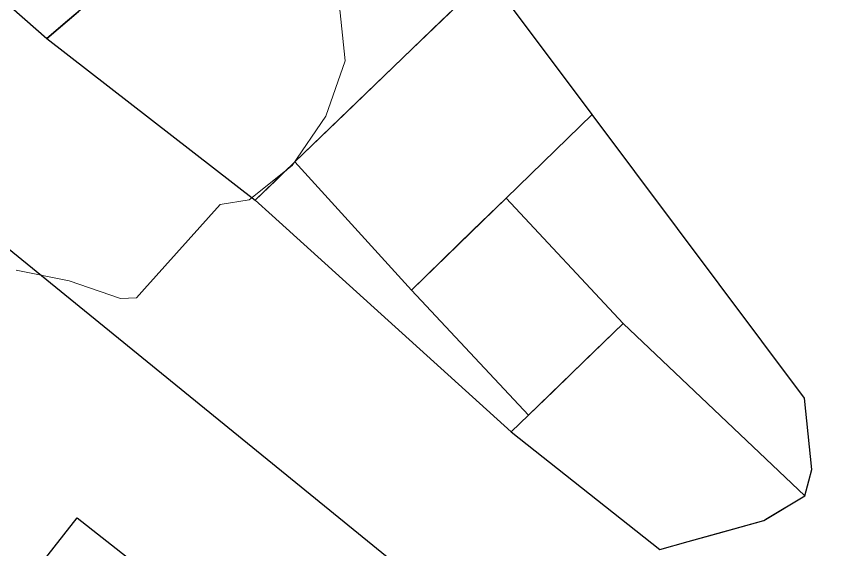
# Model space of a CAD drawing. Header units: millimetres. Extents: x 72 to 2826, y -203 to 794.
# Drawn here: x 1874.43 to 1908.17, y 129.79 to 152.04 of the extents above; entities that cross this region are included whole.
import ezdxf

# ---------------------------------------------------------------- set-up
doc = ezdxf.new("R2010")
doc.units = ezdxf.units.MM
doc.layers.add('01_Fina', color=250, linetype='Continuous', lineweight=15)
doc.layers.add('Traza Urbana', color=7, linetype='Continuous')

msp = doc.modelspace()

# ---------------------------------------------------------------- linework, layer by layer
at = {"layer": '01_Fina', "color": 252, "linetype": 'Continuous', "lineweight": 9, "true_color": 0x939598}
msp.add_lwpolyline([(1874.426, 141.45), (1876.646, 141), (1878.786, 140.26), (1879.456, 140.3), (1879.786, 140.67), (1882.936, 144.19), (1884.146, 144.38), (1885.946, 145.81), (1887.346, 147.87), (1888.156, 150.18), (1887.906, 152.58), (1887.046, 154.51), (1885.656, 156.63), (1884.826, 158.49), (1884.096, 160.54), (1883.396, 162.89), (1882.806, 164.87), (1881.906, 167.01)], dxfattribs=at)
at = {"layer": 'Traza Urbana'}
for points in [[(1911.279, 112.114), (1923.377, 102.28), (1913.403, 84.947), (1900.62, 62.731), (1894.71, 52.46), (1888.83, 42.241), (1878.717, 24.665), (1874.12, 15.62), (1864.287, 23.9), (1848.123, 37.786), (1839.998, 44.081), (1829.838, 52.47), (1819.936, 60.752), (1809.47, 69.506), (1798.255, 78.185), (1847.293, 161.459), (1850.885, 161.241)], [(1881.718, 117.184), (1872.016, 124.809), (1876.978, 131.122), (1886.68, 123.497)]]:
    msp.add_lwpolyline(points, close=True, dxfattribs=at)
at = {"layer": 'Traza Urbana', "color": 7, "linetype": 'Continuous', "invisible_edges": 5}
for points in [[(1881.797, 156.31), (1890.927, 150.649), (1894.127, 153.73), (1885.225, 159.249)], [(1881.797, 156.31), (1890.927, 150.649), (1894.127, 153.73), (1885.225, 159.249)], [(1875.717, 151.11), (1875.717, 151.11), (1877.03, 152.233), (1868.197, 157.71)], [(1875.717, 151.11), (1875.717, 151.11), (1877.03, 152.233), (1868.197, 157.71)], [(1876.571, 151.841), (1886.057, 145.96), (1890.927, 150.649), (1881.797, 156.31)], [(1876.571, 151.841), (1886.057, 145.96), (1890.927, 150.649), (1881.797, 156.31)], [(1892.165, 151.841), (1898.457, 147.94), (1894.127, 153.73)], [(1892.165, 151.841), (1898.457, 147.94), (1894.127, 153.73)], [(1892.165, 151.841), (1898.457, 147.94), (1894.127, 153.73)], [(1892.165, 151.841), (1898.457, 147.94), (1894.127, 153.73)], [(1875.717, 151.11), (1885.264, 145.191), (1886.057, 145.96), (1876.571, 151.841)], [(1875.717, 151.11), (1885.264, 145.191), (1886.057, 145.96), (1876.571, 151.841)], [(1888.161, 147.986), (1907.317, 136.11), (1898.457, 147.94), (1892.165, 151.841)], [(1888.161, 147.986), (1907.317, 136.11), (1898.457, 147.94), (1892.165, 151.841)], [(1888.554, 148.364), (1894.867, 144.45), (1898.457, 147.94), (1892.165, 151.841)], [(1888.554, 148.364), (1894.867, 144.45), (1898.457, 147.94), (1892.165, 151.841)], [(1884.407, 144.36), (1884.407, 144.36), (1885.264, 145.191), (1875.717, 151.11)], [(1884.407, 144.36), (1884.407, 144.36), (1885.264, 145.191), (1875.717, 151.11)], [(1886.057, 145.96), (1892.384, 142.037), (1894.867, 144.45), (1888.554, 148.364)], [(1886.057, 145.96), (1892.384, 142.037), (1894.867, 144.45), (1888.554, 148.364)], [(1886.396, 146.287), (1907.617, 133.13), (1907.317, 136.11), (1888.161, 147.986)], [(1886.396, 146.287), (1907.617, 133.13), (1907.317, 136.11), (1888.161, 147.986)], [(1886.057, 145.96), (1907.498, 132.666), (1907.617, 133.13), (1886.396, 146.287)], [(1886.057, 145.96), (1907.498, 132.666), (1907.617, 133.13), (1886.396, 146.287)], [(1885.6, 145.517), (1907.337, 132.04), (1907.498, 132.666), (1886.057, 145.96)], [(1885.6, 145.517), (1907.337, 132.04), (1907.498, 132.666), (1886.057, 145.96)], [(1890.927, 140.62), (1890.927, 140.62), (1892.384, 142.037), (1886.057, 145.96)], [(1890.927, 140.62), (1890.927, 140.62), (1892.384, 142.037), (1886.057, 145.96)], [(1884.407, 144.36), (1905.781, 131.108), (1907.337, 132.04), (1885.6, 145.517)], [(1884.407, 144.36), (1905.781, 131.108), (1907.337, 132.04), (1885.6, 145.517)], [(1893.488, 143.11), (1899.747, 139.23), (1894.867, 144.45)], [(1893.488, 143.11), (1899.747, 139.23), (1894.867, 144.45)], [(1885.109, 143.725), (1905.617, 131.01), (1905.781, 131.108), (1884.407, 144.36)], [(1885.109, 143.725), (1905.617, 131.01), (1905.781, 131.108), (1884.407, 144.36)], [(1895.087, 134.7), (1902.461, 130.128), (1905.617, 131.01), (1885.109, 143.725)], [(1895.087, 134.7), (1902.461, 130.128), (1905.617, 131.01), (1885.109, 143.725)], [(1890.927, 140.62), (1897.185, 136.74), (1899.747, 139.23), (1893.488, 143.11)], [(1890.927, 140.62), (1897.185, 136.74), (1899.747, 139.23), (1893.488, 143.11)], [(1895.807, 135.4), (1895.807, 135.4), (1897.185, 136.74), (1890.927, 140.62)], [(1895.807, 135.4), (1895.807, 135.4), (1897.185, 136.74), (1890.927, 140.62)], [(1898.186, 137.713), (1907.337, 132.04), (1899.747, 139.23)], [(1898.186, 137.713), (1907.337, 132.04), (1899.747, 139.23)], [(1896.87, 136.433), (1905.617, 131.01), (1907.337, 132.04), (1898.186, 137.713)], [(1896.87, 136.433), (1905.617, 131.01), (1907.337, 132.04), (1898.186, 137.713)], [(1895.807, 135.4), (1903.735, 130.484), (1905.617, 131.01), (1896.87, 136.433)], [(1895.807, 135.4), (1903.735, 130.484), (1905.617, 131.01), (1896.87, 136.433)], [(1895.087, 134.7), (1902.461, 130.128), (1903.735, 130.484), (1895.807, 135.4)], [(1895.087, 134.7), (1902.461, 130.128), (1903.735, 130.484), (1895.807, 135.4)], [(1901.287, 129.8), (1901.287, 129.8), (1902.461, 130.128), (1895.087, 134.7)], [(1901.287, 129.8), (1901.287, 129.8), (1902.461, 130.128), (1895.087, 134.7)], [(1901.287, 129.8), (1901.287, 129.8), (1902.461, 130.128), (1895.087, 134.7)], [(1901.287, 129.8), (1901.287, 129.8), (1902.461, 130.128), (1895.087, 134.7)]]:
    msp.add_3dface(points, dxfattribs=at)

doc.saveas('drawing.dxf')
